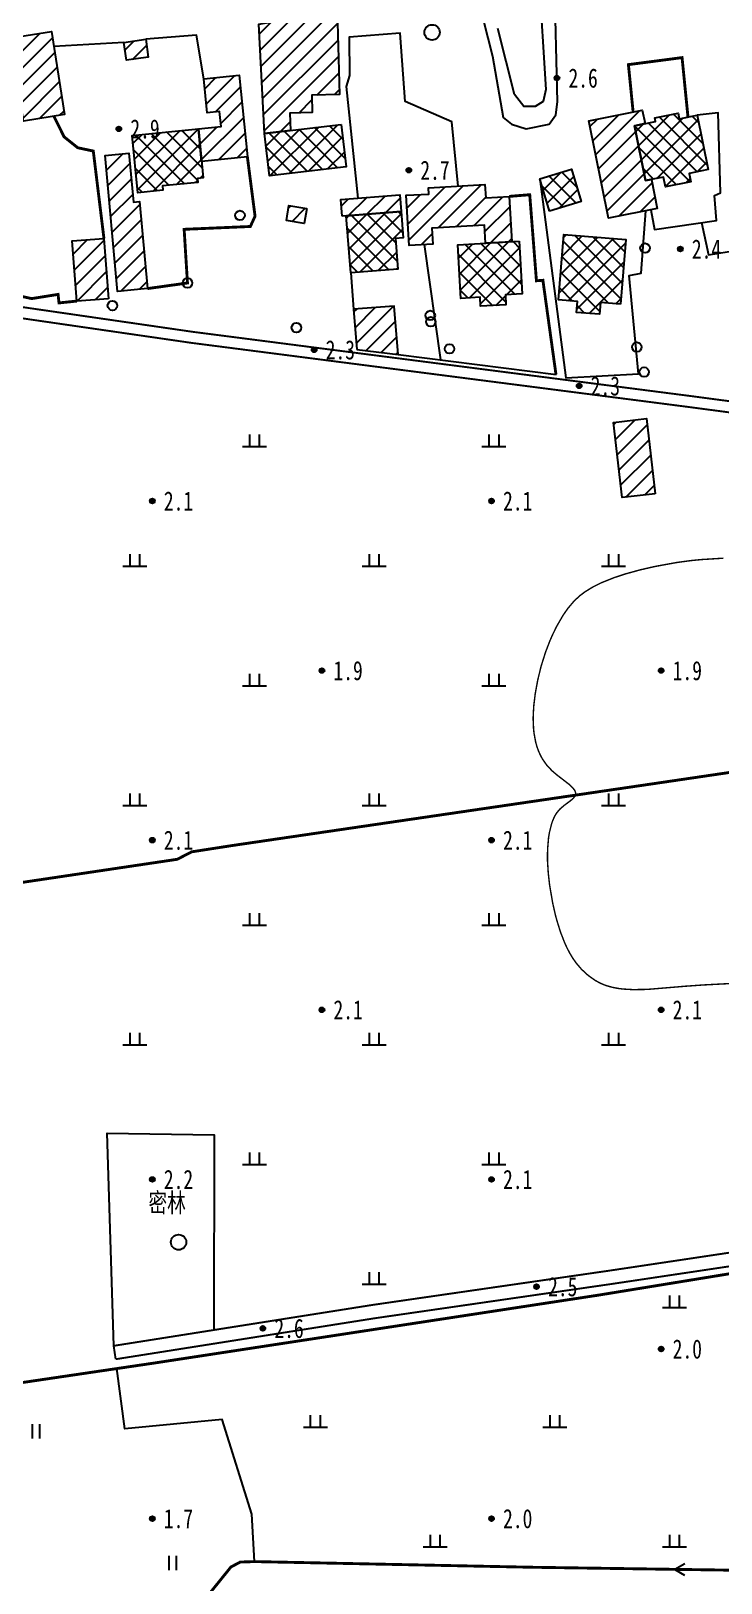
# Model space of a CAD drawing. Header units: metres. Extents: x 494039 to 619385, y 3351420 to 3402703.
# Drawn here: x 586540.3 to 586684.4, y 3394065.3 to 3394389.4 of the extents above; entities that cross this region are included whole.
import ezdxf
from ezdxf.enums import TextEntityAlignment as Align

# ---------------------------------------------------------------- set-up
doc = ezdxf.new("R2010")
doc.units = ezdxf.units.M
for name, pattern in [('2430', [0]), ('2450', [0]), ('4410a', [0]), ('8522', [0]), ('9610', [0])]:
    doc.linetypes.add(name, pattern=pattern)
for name, color, linetype in [('210100', 130, 'Continuous'), ('220200', 130, 'Continuous'), ('261301', 141, 'Continuous'), ('310300', 8, 'Continuous'), ('310500', 8, 'Continuous'), ('380201', 8, '2430'), ('380202', 8, '2450'), ('440100', 8, 'Continuous'), ('510301', 8, 'Continuous'), ('720100', 8, 'Continuous'), ('760202', 8, '8522'), ('810100', 8, '9610'), ('810302', 8, 'Continuous'), ('810501', 8, 'Continuous'), ('810600', 8, 'Continuous')]:
    doc.layers.add(name, color=color, linetype=linetype)
doc.layers.add('710101', color=8, linetype='Continuous', lineweight=0)
pattern_1 = [(45, (0, 0), (-1.767766953, 1.767766953), []), (135, (0, 0), (-1.767766953, -1.767766953), [])]
pattern_2 = [(45, (0, 0), (-1.767766953, 1.767766953), [])]

# ---------------------------------------------------------------- blocks, each defined once
blk = doc.blocks.new('gc170')
at = {"linetype": 'Continuous'}
blk.add_circle((0, 0), 0.5, dxfattribs=at)
blk = doc.blocks.new('gu')
at = {"flags": 128}
for points in [[(3.75, 0), (-3.75, 0)], [(2.71, -0.6), (3.75, 0), (3.75, 0), (2.71, 0.6)]]:
    blk.add_lwpolyline(points, dxfattribs=at)
blk = doc.blocks.new('p_point')
for radius in [0.25, 0.2, 0.15, 0.1, 0.05]:
    blk.add_circle((0, 0), radius)
blk.add_point((0, 0))
blk = doc.blocks.new('v1')
blk.add_circle((0, 0), 0.8)
blk = doc.blocks.new('ve')
at = {"color": 0, "linetype": 'Continuous'}
for p, q in [((-0.4, 1.5), (-0.4, 0)), ((0.4, 0), (0.4, 1.5))]:
    blk.add_line(p, q, dxfattribs=at)
blk = doc.blocks.new('vm')
at = {"linetype": 'Continuous'}
for p, q in [((1.25, 0), (-1.25, 0)), ((-0.5, 0), (-0.5, 1.3)), ((0.5, 1.3), (0.5, 0))]:
    blk.add_line(p, q, dxfattribs=at)
blk = doc.blocks.new('1-3&1-4')
at = {"layer": '310300', "linetype": 'Continuous'}
h = blk.add_hatch(dxfattribs=at)
h.set_pattern_fill('ANSI31', color=8, scale=20, style=0)
h.set_pattern_definition(pattern_2)
h.paths.add_polyline_path([(586589.0273, 3394368.0106), (586587.9104, 3394390.8903), (586604.24, 3394393.7575), (586604.7573, 3394376.2176), (586598.9385, 3394376.046), (586599.0454, 3394372.4202), (586594.3657, 3394372.2821), (586594.4723, 3394368.669)])
h = blk.add_hatch(dxfattribs=at)
h.set_pattern_fill('ANSI31', color=8, scale=20, style=0)
h.set_pattern_definition(pattern_2)
h.paths.add_polyline_path([(586537.526, 3394378.177), (586525.2691, 3394376.2438), (586523.7212, 3394386.0577), (586544.5433, 3394389.3418), (586547.2787, 3394371.9988), (586538.7136, 3394370.6479)])
h = blk.add_hatch(dxfattribs=at)
h.set_pattern_fill('ANSI31', color=8, scale=20, style=0)
h.set_pattern_definition(pattern_2)
h.paths.add_polyline_path([(586564.2399, 3394387.7206), (586564.7749, 3394383.9952), (586560.2008, 3394383.3384), (586559.6658, 3394387.0637)])
h = blk.add_hatch(dxfattribs=at)
h.set_pattern_fill('ANSI31', color=8, scale=20, style=0)
h.set_pattern_definition(pattern_2)
h.paths.add_polyline_path([(586575.2598, 3394369.0155), (586579.9918, 3394369.4855), (586579.6795, 3394372.6297), (586577.0809, 3394372.3716), (586576.3738, 3394379.4902), (586583.786, 3394380.2264), (586585.4807, 3394363.1656), (586575.935, 3394362.2174)])
h = blk.add_hatch(dxfattribs=at)
h.set_pattern_fill('ANSI31', color=8, scale=20, style=0)
h.set_pattern_definition(pattern_2)
h.paths.add_polyline_path([(586668.662, 3394358.1964), (586669.8725, 3394358.4391), (586671.0893, 3394352.3697), (586660.888, 3394350.3244), (586656.8044, 3394370.6921), (586667.9708, 3394372.9309), (586668.5395, 3394370.0943), (586666.364, 3394369.6581)])
h = blk.add_hatch(dxfattribs=at)
h.set_pattern_fill('ANSI31', color=8, scale=20, style=0)
h.set_pattern_definition(pattern_2)
h.paths.add_polyline_path([(586564.6368, 3394335.6436), (586558.3682, 3394335.0644), (586555.7452, 3394363.4549), (586560.735, 3394363.9159), (586561.6799, 3394353.6881), (586562.9588, 3394353.8062)])
h = blk.add_hatch(dxfattribs=at)
h.set_pattern_fill('ANSI31', color=8, scale=20, style=0)
h.set_pattern_definition(pattern_2)
h.paths.add_polyline_path([(586635.2417, 3394345.1345), (586635.0321, 3394348.8976), (586624.0059, 3394348.2835), (586624.1916, 3394344.949), (586619.2565, 3394344.6741), (586618.6738, 3394355.1369), (586623.3559, 3394355.3977), (586623.2821, 3394356.7227), (586635.1171, 3394357.3818), (586635.2704, 3394354.63), (586640.1862, 3394354.9037), (586640.7133, 3394345.4392)])
h = blk.add_hatch(dxfattribs=at)
h.set_pattern_fill('ANSI31', color=8, scale=20, style=0)
h.set_pattern_definition(pattern_2)
h.paths.add_polyline_path([(586597.8964, 3394352.363), (586597.3739, 3394349.2517), (586593.6277, 3394349.8809), (586594.1503, 3394352.9922)])
h = blk.add_hatch(dxfattribs=at)
h.set_pattern_fill('ANSI31', color=8, scale=20, style=0)
h.set_pattern_definition(pattern_2)
h.paths.add_polyline_path([(586605.262, 3394350.7691), (586604.9879, 3394354.2459), (586617.3178, 3394355.2181), (586617.5919, 3394351.7413)])
h = blk.add_hatch(dxfattribs=at)
h.set_pattern_fill('ANSI31', color=8, scale=20, style=0)
h.set_pattern_definition(pattern_2)
h.paths.add_polyline_path([(586556.4693, 3394333.5336), (586549.8425, 3394333.0349), (586548.895, 3394345.6243), (586555.5219, 3394346.123)])
h = blk.add_hatch(dxfattribs=at)
h.set_pattern_fill('ANSI31', color=8, scale=20, style=0)
h.set_pattern_definition(pattern_2)
h.paths.add_polyline_path([(586608.3355, 3394322.9266), (586616.9608, 3394321.9006), (586616.1649, 3394331.9943), (586607.6733, 3394331.3248)])
h = blk.add_hatch(dxfattribs=at)
h.set_pattern_fill('ANSI31', color=8, scale=20, style=0)
h.set_pattern_definition(pattern_2)
h.paths.add_polyline_path([(586670.6447, 3394292.789), (586663.7421, 3394292.0117), (586661.9756, 3394307.6992), (586668.8782, 3394308.4765)])
at = {"layer": '310500', "linetype": 'Continuous'}
h = blk.add_hatch(dxfattribs=at)
h.set_pattern_fill('ANSI37', color=8, scale=20, style=0)
h.set_pattern_definition(pattern_1)
h.paths.add_polyline_path([(586666.364, 3394369.6581), (586670.7576, 3394370.539), (586670.5958, 3394371.3459), (586675.4339, 3394372.3159), (586675.6734, 3394371.1215), (586679.4628, 3394371.8813), (586681.7448, 3394360.4996), (586677.7897, 3394359.7066), (586678.1373, 3394357.9726), (586672.8328, 3394356.9091), (586672.4235, 3394358.9505), (586668.662, 3394358.1964)])
h = blk.add_hatch(dxfattribs=at)
h.set_pattern_fill('ANSI37', color=8, scale=20, style=0)
h.set_pattern_definition(pattern_1)
h.paths.add_polyline_path([(586575.2598, 3394369.0155), (586576.2798, 3394358.7469), (586575.0529, 3394358.625), (586575.1328, 3394357.8206), (586567.7509, 3394357.0873), (586567.8398, 3394356.1922), (586562.5908, 3394355.6708), (586561.402, 3394367.639)])
h = blk.add_hatch(dxfattribs=at)
h.set_pattern_fill('ANSI37', color=8, scale=20, style=0)
h.set_pattern_definition(pattern_1)
h.paths.add_polyline_path([(586605.0641, 3394369.9497), (586606.1335, 3394361.1048), (586590.0968, 3394359.1657), (586589.0273, 3394368.0106)])
h = blk.add_hatch(dxfattribs=at)
h.set_pattern_fill('ANSI37', color=8, scale=20, style=0)
h.set_pattern_definition(pattern_1)
h.paths.add_polyline_path([(586648.5951, 3394351.842), (586646.5607, 3394358.5988), (586653.1587, 3394360.5854), (586655.1931, 3394353.8286)])
h = blk.add_hatch(dxfattribs=at)
h.set_pattern_fill('ANSI37', color=8, scale=20, style=0)
h.set_pattern_definition(pattern_1)
h.paths.add_polyline_path([(586606.1348, 3394350.8379), (586617.5919, 3394351.7413), (586618.0264, 3394346.2305), (586616.3922, 3394346.1017), (586616.8962, 3394339.7097), (586607.0733, 3394338.9351)])
h = blk.add_hatch(dxfattribs=at)
h.set_pattern_fill('ANSI37', color=8, scale=20, style=0)
h.set_pattern_definition(pattern_1)
h.paths.add_polyline_path([(586663.4204, 3394332.384), (586659.2188, 3394332.7358), (586659.0124, 3394330.2716), (586654.2166, 3394330.6731), (586654.4074, 3394332.9523), (586650.4502, 3394333.2837), (586651.596, 3394346.9677), (586664.5507, 3394345.883)])
h = blk.add_hatch(dxfattribs=at)
h.set_pattern_fill('ANSI37', color=8, scale=20, style=0)
h.set_pattern_definition(pattern_1)
h.paths.add_polyline_path([(586642.2746, 3394345.5262), (586642.8864, 3394334.5403), (586639.3798, 3394334.345), (586639.4962, 3394332.2547), (586634.193, 3394331.9593), (586634.089, 3394333.8271), (586630.0605, 3394333.6027), (586629.4362, 3394344.8112)])
at = {"layer": '210100', "color": 141, "linetype": 'Continuous', "flags": 128}
blk.add_lwpolyline([(586646.337, 3394400.5595), (586647.7937, 3394377.2423), (586647.3026, 3394374.7374), (586645.6311, 3394373.6888), (586643.2522, 3394373.661), (586641.2568, 3394376.2037), (586637.8168, 3394389.9556)], dxfattribs=at)
at = {"layer": '220200', "color": 141, "linetype": 'Continuous', "const_width": 0.6, "flags": 128}
for points in [[(586807.9192, 3394253.0767), (586748.1738, 3394243.7183), (586669.4096, 3394232.091), (586582.5799, 3394219.3428), (586573.8497, 3394217.9888), (586570.8367, 3394216.4315), (586495.6121, 3394205.2203)], [(586529.4843, 3394105.8028), (586566.1211, 3394111.2182), (586658.8253, 3394125.3912), (586735.0058, 3394137.8198)], [(586516.7115, 3394035.3716), (586520.7204, 3394032.0768), (586524.9477, 3394031.16), (586532.6776, 3394031.4276), (586547.1479, 3394034.5243), (586554.982, 3394038.1394), (586563.2795, 3394044.741), (586573.6625, 3394058.208), (586582.0444, 3394068.6003), (586583.9923, 3394069.6335), (586586.9934, 3394069.73), (586644.9478, 3394068.5476), (586704.029, 3394067.6809), (586733.3777, 3394066.9202)]]:
    blk.add_lwpolyline(points, dxfattribs=at)
at = {"layer": '310300', "color": 8, "linetype": 'Continuous', "flags": 128}
for points in [[(586589.0273, 3394368.0106), (586587.9104, 3394390.8903), (586604.24, 3394393.7575), (586604.7573, 3394376.2176), (586598.9385, 3394376.046), (586599.0454, 3394372.4202), (586594.3657, 3394372.2821), (586594.4723, 3394368.669)], [(586537.526, 3394378.177), (586525.2691, 3394376.2438), (586523.7212, 3394386.0577), (586544.5433, 3394389.3418), (586547.2787, 3394371.9988), (586538.7136, 3394370.6479)], [(586564.2399, 3394387.7206), (586564.7749, 3394383.9952), (586560.2008, 3394383.3384), (586559.6658, 3394387.0637)], [(586575.2598, 3394369.0155), (586579.9918, 3394369.4855), (586579.6795, 3394372.6297), (586577.0809, 3394372.3716), (586576.3738, 3394379.4902), (586583.786, 3394380.2264), (586585.4807, 3394363.1656), (586575.935, 3394362.2174)], [(586668.662, 3394358.1964), (586669.8725, 3394358.4391), (586671.0893, 3394352.3697), (586660.888, 3394350.3244), (586656.8044, 3394370.6921), (586667.9708, 3394372.9309), (586668.5395, 3394370.0943), (586666.364, 3394369.6581)], [(586564.6368, 3394335.6436), (586558.3682, 3394335.0644), (586555.7452, 3394363.4549), (586560.735, 3394363.9159), (586561.6799, 3394353.6881), (586562.9588, 3394353.8062)], [(586605.262, 3394350.7691), (586604.9879, 3394354.2459), (586617.3178, 3394355.2181), (586617.5919, 3394351.7413)], [(586556.4693, 3394333.5336), (586549.8425, 3394333.0349), (586548.895, 3394345.6243), (586555.5219, 3394346.123)]]:
    blk.add_lwpolyline(points, close=True, dxfattribs=at)
for points, elevation in [([(586635.2417, 3394345.1345), (586635.0321, 3394348.8976), (586624.0059, 3394348.2835), (586624.1916, 3394344.949), (586619.2565, 3394344.6741), (586618.6738, 3394355.1369), (586623.3559, 3394355.3977), (586623.2821, 3394356.7227), (586635.1171, 3394357.3818), (586635.2704, 3394354.63), (586640.1862, 3394354.9037), (586640.7133, 3394345.4392)], 6.1899), ([(586597.8964, 3394352.363), (586597.3739, 3394349.2517), (586593.6277, 3394349.8809), (586594.1503, 3394352.9922)], 4.3942), ([(586608.3355, 3394322.9266), (586616.9608, 3394321.9006), (586616.1649, 3394331.9943), (586607.6733, 3394331.3248)], 5.4398), ([(586670.6447, 3394292.789), (586663.7421, 3394292.0117), (586661.9756, 3394307.6992), (586668.8782, 3394308.4765)], 5.2254)]:
    blk.add_lwpolyline(points, close=True, dxfattribs=dict(at, elevation=elevation))
at = {"layer": '310500', "color": 8, "linetype": 'Continuous', "flags": 128}
for points in [[(586666.364, 3394369.6581), (586670.7576, 3394370.539), (586670.5958, 3394371.3459), (586675.4339, 3394372.3159), (586675.6734, 3394371.1215), (586679.4628, 3394371.8813), (586681.7448, 3394360.4996), (586677.7897, 3394359.7066), (586678.1373, 3394357.9726), (586672.8328, 3394356.9091), (586672.4235, 3394358.9505), (586668.662, 3394358.1964)], [(586575.2598, 3394369.0155), (586576.2798, 3394358.7469), (586575.0529, 3394358.625), (586575.1328, 3394357.8206), (586567.7509, 3394357.0873), (586567.8398, 3394356.1922), (586562.5908, 3394355.6708), (586561.402, 3394367.639)], [(586606.1348, 3394350.8379), (586617.5919, 3394351.7413), (586618.0264, 3394346.2305), (586616.3922, 3394346.1017), (586616.8962, 3394339.7097), (586607.0733, 3394338.9351)], [(586663.4204, 3394332.384), (586659.2188, 3394332.7358), (586659.0124, 3394330.2716), (586654.2166, 3394330.6731), (586654.4074, 3394332.9523), (586650.4502, 3394333.2837), (586651.596, 3394346.9677), (586664.5507, 3394345.883)]]:
    blk.add_lwpolyline(points, close=True, dxfattribs=at)
for points, elevation in [([(586605.0641, 3394369.9497), (586606.1335, 3394361.1048), (586590.0968, 3394359.1657), (586589.0273, 3394368.0106)], 10.0683), ([(586648.5951, 3394351.842), (586646.5607, 3394358.5988), (586653.1587, 3394360.5854), (586655.1931, 3394353.8286)], 8.3332), ([(586642.2746, 3394345.5262), (586642.8864, 3394334.5403), (586639.3798, 3394334.345), (586639.4962, 3394332.2547), (586634.193, 3394331.9593), (586634.089, 3394333.8271), (586630.0605, 3394333.6027), (586629.4362, 3394344.8112)], 10.6041)]:
    blk.add_lwpolyline(points, close=True, dxfattribs=dict(at, elevation=elevation))
at = {"layer": '380201', "color": 8, "linetype": '2430', "const_width": 0.6, "flags": 128}
for points, elevation in [([(586677.5171, 3394371.4912), (586676.2804, 3394383.8904), (586665.075, 3394382.4256), (586666.0579, 3394372.5474)], 4.887), ([(586555.5219, 3394346.123), (586553.2965, 3394364.3708), (586550.0376, 3394365.0662), (586547.1932, 3394367.35), (586545.0602, 3394371.6489)], 5.3505), ([(586649.9494, 3394317.6682), (586647.2111, 3394337.377), (586645.8617, 3394337.2779), (586644.4617, 3394355.2512), (586640.1862, 3394354.9037)], 5.0826)]:
    blk.add_lwpolyline(points, dxfattribs=dict(at, elevation=elevation))
for points in [[(586525.0956, 3394367.4617), (586529.1956, 3394340.209), (586531.6055, 3394336.8978), (586533.2935, 3394335.1339), (586540.4302, 3394333.55), (586545.9371, 3394334.4309), (586546.1418, 3394332.6497), (586549.8425, 3394333.0349)], [(586564.6368, 3394335.6436), (586572.9702, 3394336.8111), (586572.2749, 3394348.0238), (586586.1061, 3394348.6137), (586587.0865, 3394350.766), (586585.4807, 3394363.1656)]]:
    blk.add_lwpolyline(points, dxfattribs=at)
at = {"layer": '380202', "color": 8, "linetype": '2450', "flags": 128}
for points in [[(586576.3738, 3394379.4902), (586574.8812, 3394388.5866), (586564.2399, 3394387.7206)], [(586669.7792, 3394352.1071), (586670.5523, 3394348.0049), (586683.4893, 3394349.8901), (586683.091, 3394355.1138), (586684.3354, 3394355.6453), (586683.8173, 3394372.3467), (586679.4628, 3394371.8813)], [(586680.3593, 3394349.434), (586681.7735, 3394342.6594), (586693.8935, 3394344.6685), (586693.1376, 3394353.4144), (586712.3554, 3394354.4222), (586712.892, 3394358.3305), (586712.4265, 3394371.2076)], [(586646.5607, 3394358.5988), (586651.9711, 3394316.9781), (586667.1477, 3394317.845), (586665.2311, 3394338.3537), (586667.7437, 3394338.8499), (586668.699, 3394351.8905)]]:
    blk.add_lwpolyline(points, dxfattribs=at)
for points, elevation in [([(586629.5408, 3394357.0713), (586628.1924, 3394370.4821), (586618.4525, 3394374.7537), (586617.3805, 3394389.0307), (586606.7189, 3394388.1558), (586606.8314, 3394380.1704), (586606.1425, 3394377.828), (586608.5459, 3394354.5265)], 4.77), ([(586559.6658, 3394387.0637), (586545.0407, 3394386.1883)], 5.0826), ([(586622.4382, 3394344.8513), (586625.8219, 3394320.7637)], 5.0826), ([(586607.0733, 3394338.9351), (586607.6733, 3394331.3248)], 5.0826), ([(586616.9608, 3394321.9006), (586649.9494, 3394317.6682)], 5.0826)]:
    blk.add_lwpolyline(points, dxfattribs=dict(at, elevation=elevation))
at = {"layer": '440100', "color": 8, "linetype": 'Continuous', "const_width": 0.4, "flags": 128}
for points in [[(586528.5178, 3394332.7263), (586531.0578, 3394331.3274), (586537.9151, 3394329.5114), (586573.8325, 3394324.2992), (586677.377, 3394310.9475), (586731.282, 3394303.7933), (586775.9825, 3394298.7034), (586803.2522, 3394295.822), (586804.5425, 3394295.6474)], [(586558.0363, 3394112.0169), (586612.213, 3394120.5773), (586661.6978, 3394127.7399), (586710.0967, 3394134.9847), (586732.1487, 3394138.346), (586738.45, 3394139.1063), (586741.2832, 3394138.7799)]]:
    blk.add_lwpolyline(points, dxfattribs=at)
at = {"layer": '440100', "color": 8, "linetype": '4410a', "const_width": 0.4, "flags": 128}
for points in [[(586530.102, 3394334.5053), (586531.9283, 3394333.4995), (586538.3807, 3394331.7907), (586574.1476, 3394326.6003), (586677.6786, 3394313.2504), (586731.5662, 3394306.0985), (586776.236, 3394301.0121), (586799.6387, 3394298.6112), (586803.7656, 3394300.7777)], [(586557.5957, 3394114.8052), (586611.7905, 3394123.3685), (586661.2867, 3394130.5326), (586709.675, 3394137.7759), (586731.7668, 3394141.1432), (586738.4423, 3394141.9487), (586746.0775, 3394141.1261), (586748.8663, 3394141.345), (586779.8153, 3394145.6534), (586809.6426, 3394150.0559), (586816.2876, 3394151.7617), (586817.947, 3394152.3852), (586822.7726, 3394155.3917)]]:
    blk.add_lwpolyline(points, dxfattribs=at)
at = {"layer": '710101', "color": 8, "linetype": 'Continuous', "const_width": 0.3, "elevation": 2, "flags": 128}
blk.add_lwpolyline([(586689.7134, 3394190.6569), (586680.8463, 3394190.1894), (586676.9994, 3394189.9177), (586669.5996, 3394189.3003), (586668.2503, 3394189.2332), (586665.9146, 3394189.2112), (586663.9512, 3394189.328), (586662.9876, 3394189.4481), (586661.7262, 3394189.6869), (586660.4968, 3394190.0319), (586659.8959, 3394190.2506), (586659.1972, 3394190.5549), (586658.1361, 3394191.1327), (586656.6355, 3394192.1998), (586655.2702, 3394193.4625), (586654.1551, 3394194.7725), (586653.4618, 3394195.7634), (586652.8369, 3394196.7996), (586652.2721, 3394197.8746), (586651.7598, 3394198.9827), (586650.8699, 3394201.2796), (586650.1296, 3394203.6579), (586649.8074, 3394204.8694), (586649.2491, 3394207.3238), (586648.6152, 3394211.0504), (586648.3333, 3394213.5416), (586648.1809, 3394216.0202), (586648.1849, 3394218.4698), (586648.3863, 3394220.8712), (586648.5783, 3394222.0469), (586649.0273, 3394223.8383), (586649.237, 3394224.452), (586649.6447, 3394225.3789), (586650.1012, 3394226.1349), (586650.7978, 3394226.9562), (586651.6914, 3394227.7108), (586653.0034, 3394228.6847), (586653.6225, 3394229.2315), (586654.0017, 3394229.7769), (586654.0735, 3394230.1028), (586654.0642, 3394230.2854), (586653.8511, 3394230.8428), (586653.4046, 3394231.4157), (586652.6615, 3394232.1049), (586650.2104, 3394233.9952), (586649.1392, 3394234.8988), (586648.0214, 3394236.0906), (586647.1428, 3394237.3426), (586646.6713, 3394238.2057), (586646.2799, 3394239.0884), (586645.9601, 3394239.9883), (586645.7044, 3394240.9034), (586645.3597, 3394242.7712), (586645.2596, 3394243.7206), (586645.1809, 3394245.643), (586645.1948, 3394246.6133), (586645.314, 3394248.5664), (586645.6104, 3394251.0193), (586646.1498, 3394253.9582), (586646.8689, 3394256.8643), (586647.7894, 3394259.7711), (586648.6791, 3394262.0769), (586649.1681, 3394263.1993), (586650.0959, 3394265.1042), (586651.4344, 3394267.4145), (586652.4309, 3394268.8435), (586653.7197, 3394270.3653), (586654.8868, 3394271.4589), (586656.0225, 3394272.3158), (586657.6533, 3394273.3142), (586659.3905, 3394274.1793), (586662.146, 3394275.2837), (586664.543, 3394276.0674), (586667.504, 3394276.8807), (586670.5289, 3394277.578), (586675.1401, 3394278.4225), (586678.2416, 3394278.8378), (586680.4513, 3394279.0501), (586684.8758, 3394279.3225)], dxfattribs=at)
at = {"layer": '760202', "color": 8, "linetype": '8522', "flags": 128}
blk.add_lwpolyline([(586485.3141, 3394378.6419), (586485.7031, 3394380.8042), (586487.8723, 3394382.2483), (586492.8248, 3394384.0253), (586506.0925, 3394385.5323), (586547.9493, 3394394.3337), (586589.82, 3394404.972), (586602.657, 3394406.3741), (586624.7998, 3394405.7987), (586627.578, 3394405.2136), (586630.2923, 3394403.0086), (586631.6264, 3394400.3535), (586634.7339, 3394391.8266), (586636.7124, 3394384.1711), (586638.9026, 3394371.41), (586640.6225, 3394369.9945), (586643.7226, 3394369.0291), (586648.5362, 3394369.97), (586649.8986, 3394371.9056), (586650.2665, 3394374.6309), (586649.6701, 3394400.6146), (586650.8687, 3394402.2812), (586653.7111, 3394403.316), (586672.5101, 3394403.3023), (586690.398, 3394399.9727), (586705.7309, 3394393.9588), (586710.8733, 3394391.1977), (586725.4466, 3394384.5402), (586744.2852, 3394377.3147), (586771.2464, 3394364.0399), (586773.6872, 3394371.4024), (586764.7831, 3394375.899), (586756.3053, 3394381.0585), (586719.1452, 3394395.7481), (586715.6176, 3394397.5263), (586711.8501, 3394399.8192), (586707.4917, 3394402.656), (586682.2453, 3394413.3333), (586671.9042, 3394414.7612), (586660.2259, 3394415.6858), (586640.8888, 3394417.7173), (586621.9582, 3394417.1515), (586612.0117, 3394417.0122), (586611.8644, 3394419.164), (586590.4811, 3394415.5192), (586584.1361, 3394414.5535)], dxfattribs=at)
at = {"layer": '810100', "color": 8, "linetype": '9610', "flags": 128}
for points, elevation in [([(586557.5957, 3394114.8052), (586556.2205, 3394159.1996), (586578.5223, 3394158.8884), (586578.4554, 3394118.1012)], 2.9223), ([(586558.0363, 3394112.0169), (586557.5957, 3394114.8052)], 3.1873)]:
    blk.add_lwpolyline(points, dxfattribs=dict(at, elevation=elevation))
blk.add_lwpolyline([(586586.9934, 3394069.73), (586586.4368, 3394079.6405), (586580.2435, 3394099.4448), (586559.862, 3394097.4857), (586558.2303, 3394110.0518)], dxfattribs=at)
at = {"layer": '261301', "color": 141, "linetype": 'Continuous', "xscale": 2, "yscale": 2, "rotation": 179.1581729594571}
blk.add_blockref('gu', (586682.2417, 3394068.0005, 2.2585), dxfattribs=at)
at = {"layer": '510301', "color": 8, "linetype": 'Continuous', "xscale": 2, "yscale": 2}
for p in [(586583.9307, 3394350.9256, 3.7622), (586668.5563, 3394344.0974, 10.2517), (586572.9702, 3394336.8111, 3.2561), (586557.2968, 3394332.0897, 3.3298), (586623.6831, 3394330.0389, 3.7026), (586623.8077, 3394328.7153, 3.3454), (586595.726, 3394327.4859, 2.9584), (586627.7015, 3394323.0539, 5.965), (586666.8322, 3394323.4227, 3.7026), (586668.3697, 3394318.2052, 4.0599)]:
    blk.add_blockref('gc170', p, dxfattribs=at)
at = {"layer": '720100', "color": 8, "linetype": 'Continuous', "xscale": 2, "yscale": 2, "zscale": 2}
for p in [(586650.1519, 3394379.6221, 2.5551), (586558.634, 3394369.0005, 2.8766), (586619.2091, 3394360.3661, 2.732), (586675.9213, 3394343.9081, 2.3968), (586599.437, 3394322.8525, 2.2848), (586654.7917, 3394315.3117, 2.2963), (586565.6355, 3394291.2729, 2.1083), (586636.4903, 3394291.273, 2.0638), (586601.0629, 3394255.8456, 1.9492), (586671.9176, 3394255.8457, 1.9324), (586565.6354, 3394220.4181, 2.0718), (586636.4902, 3394220.4182, 2.0662), (586601.0627, 3394184.9908, 2.0986), (586671.9175, 3394184.9909, 2.0579), (586565.6353, 3394149.5633, 2.1931), (586636.49, 3394149.5634, 2.1056), (586645.8938, 3394127.155, 2.4788), (586588.7283, 3394118.4441, 2.5521), (586671.9174, 3394114.1361, 1.9692), (586565.6351, 3394078.7085, 1.7223), (586636.4899, 3394078.7087, 2.0063)]:
    blk.add_blockref('p_point', p, dxfattribs=at)
at = {"layer": '810302', "color": 8, "linetype": 'Continuous', "xscale": 2, "yscale": 2}
for p in [(586586.9763, 3394302.5863), (586636.9763, 3394302.5863), (586561.9763, 3394277.5863), (586611.9763, 3394277.5863), (586661.9763, 3394277.5863), (586586.9763, 3394252.5863), (586636.9763, 3394252.5863), (586561.9763, 3394227.5863), (586611.9763, 3394227.5863), (586661.9763, 3394227.5863), (586586.9763, 3394202.5863), (586636.9763, 3394202.5863), (586561.9763, 3394177.5863), (586611.9763, 3394177.5863), (586661.9763, 3394177.5863), (586586.9763, 3394152.5863), (586636.9763, 3394152.5863), (586611.9763, 3394127.5863), (586674.7016, 3394122.7213), (586599.7016, 3394097.7213), (586649.7016, 3394097.7213), (586624.7016, 3394072.7213), (586674.7016, 3394072.7213)]:
    blk.add_blockref('vm', p, dxfattribs=at)
at = {"layer": '810501', "color": 8, "linetype": 'Continuous', "xscale": 2, "yscale": 2}
for p in [(586624.0642, 3394389.1654, 2.3073), (586571.1193, 3394136.4493, 2.605)]:
    blk.add_blockref('v1', p, dxfattribs=at)
at = {"layer": '810600', "color": 8, "linetype": 'Continuous', "xscale": 2, "yscale": 2}
for p in [(586541.3246, 3394095.4236, 2.2478), (586569.8717, 3394067.9444, 2.2478)]:
    blk.add_blockref('ve', p, dxfattribs=at)
at = {"color": 8, "linetype": 'Continuous', "width": 0.75}
blk.add_text('密林', height=4, dxfattribs=at).set_placement((586568.7209, 3394144.8143), align=Align.MIDDLE)
at = {"layer": '720100', "color": 8, "width": 0.75}
for s, p in [('2.6', (586652.5519, 3394379.6221, 2.5551)), ('2.9', (586561.034, 3394369.0005, 2.8766)), ('2.7', (586621.6091, 3394360.3661, 2.732)), ('2.4', (586678.3213, 3394343.9081, 2.3968)), ('2.3', (586601.837, 3394322.8525, 2.2848)), ('2.3', (586657.1917, 3394315.3117, 2.2963)), ('2.1', (586568.0355, 3394291.2729, 2.1083)), ('2.1', (586638.8903, 3394291.273, 2.0638)), ('1.9', (586603.4629, 3394255.8456, 1.9492)), ('1.9', (586674.3176, 3394255.8457, 1.9324)), ('2.1', (586568.0354, 3394220.4181, 2.0718)), ('2.1', (586638.8902, 3394220.4182, 2.0662)), ('2.1', (586603.4627, 3394184.9908, 2.0986)), ('2.1', (586674.3175, 3394184.9909, 2.0579)), ('2.2', (586568.0353, 3394149.5633, 2.1931)), ('2.1', (586638.89, 3394149.5634, 2.1056)), ('2.5', (586648.2938, 3394127.155, 2.4788)), ('2.6', (586591.1283, 3394118.4441, 2.5521)), ('2.0', (586674.3174, 3394114.1361, 1.9692)), ('1.7', (586568.0351, 3394078.7085, 1.7223)), ('2.0', (586638.8899, 3394078.7087, 2.0063))]:
    blk.add_text(s, height=4, dxfattribs=at).set_placement(p, align=Align.MIDDLE_LEFT)

msp = doc.modelspace()

# ---------------------------------------------------------------- block references
msp.add_blockref('1-3&1-4', (0, 0))

doc.saveas('drawing.dxf')
